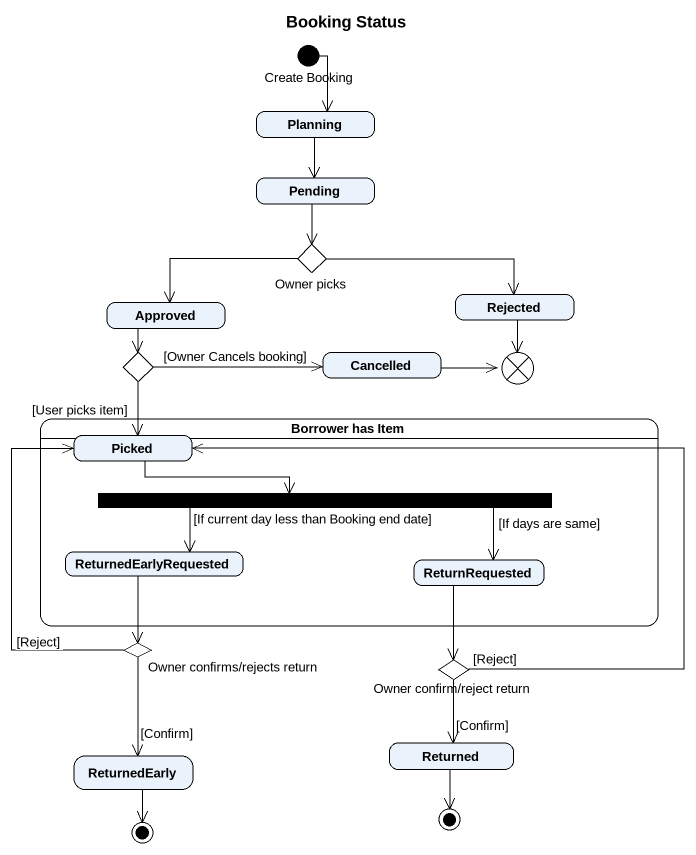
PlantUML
@startuml
title Booking Status
hide empty description
state "Create Booking" as Create_Booking <<start>>
state Planning
state Pending
state "Owner picks" as Owner_picks <<choice>>
state Approved
state Rejected
state choice1 <<choice>>
state Cancelled
state flowfinal1 <<end>>
state "Borrower has Item" as Borrower_has_Item {
  state Picked
  state fork1 <<fork>>
  state ReturnedEarlyRequested
  state ReturnRequested
}
state "Owner confirms/rejects return" as Owner_confirms_rejects <<choice>>
state "Owner confirm/reject return" as Owner_confirm_reject_return <<choice>>
state ReturnedEarly
state Returned
state final1 <<end>>
state final2 <<end>>
Create_Booking --> Planning
Planning --> Pending
Pending --> Owner_picks
Owner_picks -left-> Approved
Owner_picks -right-> Rejected
Approved --> choice1
Rejected --> flowfinal1
choice1 -right-> Cancelled : [Owner Cancels booking]
choice1 --> Picked : [User picks item]
Cancelled -right-> flowfinal1
Picked -right-> fork1
fork1 -left-> ReturnedEarlyRequested : [If current day less than Booking end date]
fork1 -right-> ReturnRequested : [If days are same]
ReturnedEarlyRequested --> Owner_confirms_rejects
ReturnRequested --> Owner_confirm_reject_return
Owner_confirms_rejects -up-> Picked : [Reject]
Owner_confirms_rejects --> ReturnedEarly : [Confirm]
Owner_confirm_reject_return -up-> Picked : [Reject]
Owner_confirm_reject_return --> Returned : [Confirm]
ReturnedEarly --> final2
Returned --> final1
@enduml
